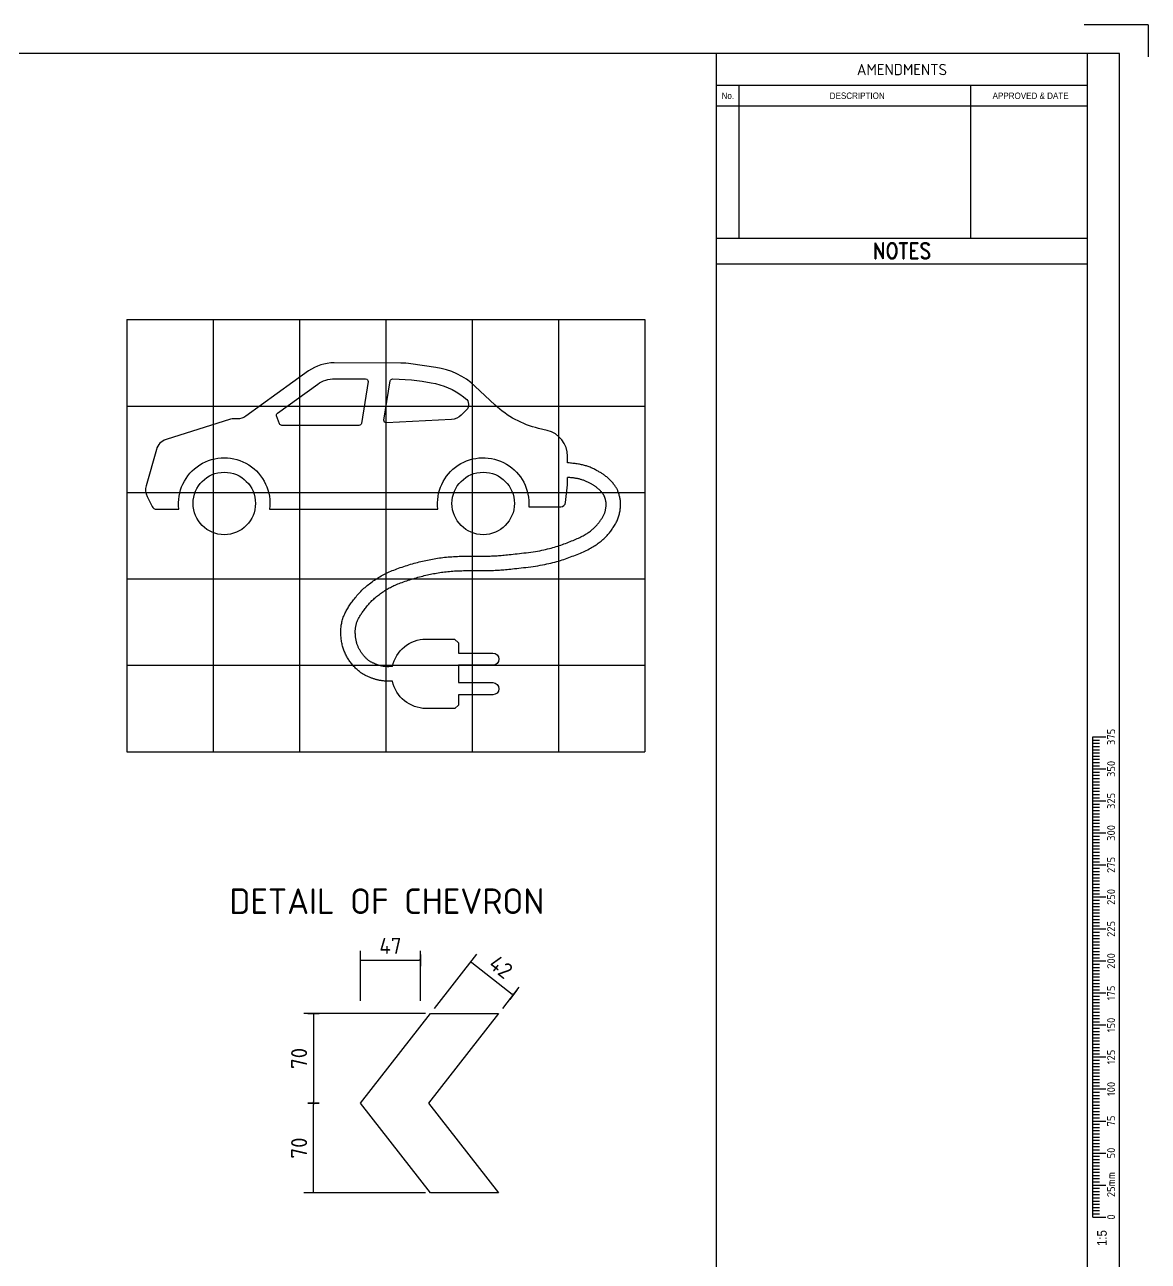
# Model space of a CAD drawing. Header units: millimetres. Extents: x 0 to 420, y 0 to 297.
# Drawn here: x 244.4 to 420, y 103.8 to 297 of the extents above; entities that cross this region are included whole.
import ezdxf
from ezdxf.enums import TextEntityAlignment as Align

# ---------------------------------------------------------------- set-up
doc = ezdxf.new("R2010")
doc.units = ezdxf.units.MM
doc.header["$MEASUREMENT"] = 0
doc.layers.get('DEFPOINTS').update_dxf_attribs({"true_color": 0x165788})
doc.layers.add('BLUE', color=7, linetype='Continuous', true_color=0x165788)
for name, color, linetype in [('L18', 4, 'Continuous'), ('L35', 3, 'Continuous'), ('L50', 7, 'Continuous'), ('NOTES', 1, 'Continuous'), ('TBLK18', 4, 'Continuous'), ('TBLK25', 1, 'Continuous'), ('TBLK35', 3, 'Continuous'), ('TBLK50', 7, 'Continuous')]:
    doc.layers.add(name, color=color, linetype=linetype)
doc.styles.add('HELV', font='helvs.shx')
doc.styles.add('HELVL', font='helvl', dxfattribs={"width": 0.8})
doc.styles.add('iso', font='iso3098b.shx')
doc.styles.add('ROMAND', font='romand')
doc.dimstyles.new('signsdim', dxfattribs={"dimtxt": 2.5, "dimasz": 0.2, "dimexe": 1.5, "dimexo": 2, "dimgap": 1, "dimtad": 1, "dimlfac": 5, "dimrnd": 1, "dimtxsty": 'iso', "dimblk": 'sgndim', "dimcen": 2.5, "dimse2": 1, "dimadec": 0, "dimazin": 0, "dimtfac": 1, "dimtix": 1, "dimtmove": 0, "dimatfit": 3, "dimfxl": 1, "dimarcsym": 0})

# ---------------------------------------------------------------- blocks, each defined once
blk = doc.blocks.new('A3BBLK')
at = {"layer": 'TBLK25'}
for q in [(410, 297), (420, 292)]:
    blk.add_line((420, 297), q, dxfattribs=at)
at = {"layer": 'TBLK50'}
for p, q in [((415.5, 292.5), (13, 292.5)), ((352.5, 4.5), (352.5, 292.5)), ((415.5, 4.5), (415.5, 292.5))]:
    blk.add_line(p, q, dxfattribs=at)
blk = doc.blocks.new('title block')
at = {"layer": 'TBLK25'}
for p, q in [((410.5, 287.5), (352.5, 287.5)), ((356.07, 263.6), (356.07, 287.5)), ((392.28, 263.6), (392.28, 287.5)), ((410.5, 284.3), (352.5, 284.3)), ((410.5, 263.6), (352.5, 263.6)), ((410.5, 259.6), (352.5, 259.6))]:
    blk.add_line(p, q, dxfattribs=at)
at = {"layer": 'TBLK35'}
blk.add_line((410.5, 57), (410.5, 292.5), dxfattribs=at)
blk.add_blockref('A3BBLK', (0, 0))
at = {"layer": 'TBLK18', "style": 'HELVL', "width": 0.9}
for s, p in [('No.', (354.29, 285.41)), ('DESCRIPTION', (374.51, 285.41)), ('APPROVED & DATE', (401.61, 285.41))]:
    blk.add_text(s, height=1, dxfattribs=at).set_placement(p, align=Align.CENTER)
at = {"layer": 'TBLK18', "style": 'iso'}
blk.add_attdef('MR_DIRECTORATE', text='', height=1.5, dxfattribs=at).set_placement((381.5, 67.12), align=Align.CENTER)
for tag, p in [('STREET_NAME', (355.51, 61.1)), ('SUBURB_POSTCODE', (388.49, 61.1)), ('TELEPHONE_NO.', (368.31, 58.84)), ('FAX_NO.', (393.56, 58.84))]:
    blk.add_attdef(tag, p, '', height=1.5, dxfattribs=at)
at = {"layer": 'TBLK25', "style": 'iso'}
blk.add_text('AMENDMENTS', height=1.75, dxfattribs=at).set_placement((381.5, 289.12), align=Align.CENTER)
at = {"layer": 'TBLK25', "style": 'ROMAND', "width": 0.85}
blk.add_text('NOTES', height=2.5, dxfattribs=at).set_placement((381.5, 260.44), align=Align.CENTER)
at = {"layer": 'TBLK25', "style": 'iso'}
for tag, height, p in [('MR_BRANCH', 2, (381.5, 64.2)), ('ROAD_SECTION', 1.75, (384.5, 29.16)), ('SLK', 1.75, (384.5, 26.11)), ('CHAINAGE', 1.75, (384.5, 19.21))]:
    blk.add_attdef(tag, text='', height=height, dxfattribs=at).set_placement(p, align=Align.CENTER)
for tag, p, height in [('FILE_NUMBER', (371.77, 53.24), 2.5), ('DESIGNED_/_DRAWN', (371.77, 48.49), 2), ('VERIFIED', (371.77, 43.49), 2), ('APPROVED', (371.77, 38.49), 2), ('LOCAL_AUTHORITY', (370.48, 16.73), 1.25)]:
    blk.add_attdef(tag, p, '', height=height, dxfattribs=at)
at = {"layer": 'TBLK35', "style": 'iso', "width": 0.9}
for tag, p in [('ROAD_PROJECT&NUMBER', (384.5, 32.23)), ('DRAWING_DESCRIPTION', (384.5, 22.29))]:
    blk.add_attdef(tag, text='', height=2.5, dxfattribs=at).set_placement(p, align=Align.CENTER)
at = {"layer": 'TBLK50', "style": 'iso'}
blk.add_attdef('DRG_NUMBER', (356.8, 6.02), '', height=5, dxfattribs=at)
blk = doc.blocks.new('sgndim')
for p, q in [((0, 0), (-1, 0)), ((0, 4.5), (0, -4.5))]:
    blk.add_line(p, q)
blk = doc.blocks.new('*D20')
at = {"layer": 'DEFPOINTS', "color": 0, "transparency": 16777216}
for p in [(309.02, 142.53), (289.53, 128.53), (298.08, 128.53)]:
    blk.add_point(p, dxfattribs=at)
at = {"layer": 'NOTES', "color": 0, "lineweight": -2, "transparency": 16777216}
for p, q in [((307.02, 142.53), (288.03, 142.53)), ((289.53, 142.33), (289.53, 128.73))]:
    blk.add_line(p, q, dxfattribs=at)
at = {"layer": 'NOTES', "color": 0, "lineweight": -2, "transparency": 16777216, "xscale": 0.2, "yscale": 0.2, "zscale": 0.2}
for p, rotation in [((289.53, 142.53), 90), ((289.53, 128.53), 270)]:
    blk.add_blockref('sgndim', p, dxfattribs=dict(at, rotation=rotation))
at = {"layer": 'NOTES', "color": 0, "transparency": 16777216, "insert": (287.28, 135.53), "char_height": 2.5, "attachment_point": 5, "rotation": 90, "style": 'iso'}
blk.add_mtext('70', dxfattribs=at)
blk = doc.blocks.new('*D21')
at = {"layer": 'DEFPOINTS', "color": 0, "transparency": 16777216}
for p in [(289.53, 128.53), (298.08, 128.53), (309.02, 114.53)]:
    blk.add_point(p, dxfattribs=at)
at = {"layer": 'NOTES', "color": 0, "lineweight": -2, "transparency": 16777216}
for p, q in [((289.53, 114.73), (289.53, 128.33)), ((307.02, 114.53), (288.03, 114.53))]:
    blk.add_line(p, q, dxfattribs=at)
at = {"layer": 'NOTES', "color": 0, "lineweight": -2, "transparency": 16777216, "xscale": 0.2, "yscale": 0.2, "zscale": 0.2}
for p, rotation in [((289.53, 128.53), 90), ((289.53, 114.53), 270)]:
    blk.add_blockref('sgndim', p, dxfattribs=dict(at, rotation=rotation))
at = {"layer": 'NOTES', "color": 0, "transparency": 16777216, "insert": (287.28, 121.53), "char_height": 2.5, "attachment_point": 5, "rotation": 90, "style": 'iso'}
blk.add_mtext('70', dxfattribs=at)
blk = doc.blocks.new('*D22')
at = {"layer": 'DEFPOINTS', "color": 0, "transparency": 16777216}
for p in [(320.75, 145.46), (307.21, 141.78), (317.87, 141.78)]:
    blk.add_point(p, dxfattribs=at)
at = {"layer": 'NOTES', "color": 0, "lineweight": -2, "transparency": 16777216}
for p, q in [((308.44, 143.35), (315.05, 151.81)), ((314.28, 150.51), (320.59, 145.58)), ((319.1, 143.35), (321.67, 146.64))]:
    blk.add_line(p, q, dxfattribs=at)
at = {"layer": 'NOTES', "color": 0, "lineweight": -2, "transparency": 16777216, "xscale": 0.2, "yscale": 0.2, "zscale": 0.2}
for p, rotation in [((314.13, 150.63), 142.0000000000004), ((320.75, 145.46), 322.0000000000005)]:
    blk.add_blockref('sgndim', p, dxfattribs=dict(at, rotation=rotation))
at = {"layer": 'NOTES', "color": 0, "transparency": 16777216, "insert": (318.82, 149.82), "char_height": 2.5, "attachment_point": 5, "rotation": 322, "style": 'iso'}
blk.add_mtext('42', dxfattribs=at)
blk = doc.blocks.new('*D23')
at = {"layer": 'DEFPOINTS', "color": 0, "transparency": 16777216}
for p in [(306.24, 150.85), (296.86, 142.53), (306.24, 142.53)]:
    blk.add_point(p, dxfattribs=at)
at = {"layer": 'NOTES', "color": 0, "lineweight": -2, "transparency": 16777216}
for p, q in [((296.86, 144.53), (296.86, 152.35)), ((297.06, 150.85), (306.04, 150.85)), ((306.24, 144.53), (306.24, 152.35))]:
    blk.add_line(p, q, dxfattribs=at)
at = {"layer": 'NOTES', "color": 0, "lineweight": -2, "transparency": 16777216, "xscale": 0.2, "yscale": 0.2, "zscale": 0.2, "rotation": 180}
blk.add_blockref('sgndim', (296.86, 150.85), dxfattribs=at)
at = {"layer": 'NOTES', "color": 0, "lineweight": -2, "transparency": 16777216, "xscale": 0.2, "yscale": 0.2, "zscale": 0.2}
blk.add_blockref('sgndim', (306.24, 150.85), dxfattribs=at)
at = {"layer": 'NOTES', "color": 0, "transparency": 16777216, "insert": (301.55, 153.1), "char_height": 2.5, "attachment_point": 5, "style": 'iso'}
blk.add_mtext('47', dxfattribs=at)
blk = doc.blocks.new('sca5_3')
at = {"layer": 'L18'}
for p, q in [((-4.15, 89), (-2.15, 89)), ((-4.15, 14), (-4.15, 89)), ((-4.15, 88.5), (-3.15, 88.5)), ((-4.15, 88), (-3.15, 88)), ((-4.15, 87.5), (-3.15, 87.5)), ((-4.15, 87), (-3.15, 87)), ((-4.15, 86.5), (-3.15, 86.5)), ((-4.15, 86), (-3.15, 86)), ((-4.15, 85.5), (-3.15, 85.5)), ((-4.15, 85), (-3.15, 85)), ((-4.15, 84.5), (-3.15, 84.5)), ((-4.15, 84), (-2.15, 84)), ((-4.15, 83.5), (-3.15, 83.5)), ((-4.15, 83), (-3.15, 83)), ((-4.15, 82.5), (-3.15, 82.5)), ((-4.15, 82), (-3.15, 82)), ((-4.15, 81.5), (-3.15, 81.5)), ((-4.15, 81), (-3.15, 81)), ((-4.15, 80.5), (-3.15, 80.5)), ((-4.15, 80), (-3.15, 80)), ((-4.15, 79.5), (-3.15, 79.5)), ((-4.15, 79), (-2.15, 79)), ((-4.15, 78.5), (-3.15, 78.5)), ((-4.15, 78), (-3.15, 78)), ((-4.15, 77.5), (-3.15, 77.5)), ((-4.15, 77), (-3.15, 77)), ((-4.15, 76.5), (-3.15, 76.5)), ((-4.15, 76), (-3.15, 76)), ((-4.15, 75.5), (-3.15, 75.5)), ((-4.15, 75), (-3.15, 75)), ((-4.15, 74.5), (-3.15, 74.5)), ((-4.15, 74), (-2.15, 74)), ((-4.15, 73.5), (-3.15, 73.5)), ((-4.15, 73), (-3.15, 73)), ((-4.15, 72.5), (-3.15, 72.5)), ((-4.15, 72), (-3.15, 72)), ((-4.15, 71.5), (-3.15, 71.5)), ((-4.15, 71), (-3.15, 71)), ((-4.15, 70.5), (-3.15, 70.5)), ((-4.15, 70), (-3.15, 70)), ((-4.15, 69.5), (-3.15, 69.5)), ((-4.15, 69), (-2.15, 69)), ((-4.15, 68.5), (-3.15, 68.5)), ((-4.15, 68), (-3.15, 68)), ((-4.15, 67.5), (-3.15, 67.5)), ((-4.15, 67), (-3.15, 67)), ((-4.15, 66.5), (-3.15, 66.5)), ((-4.15, 66), (-3.15, 66)), ((-4.15, 65.5), (-3.15, 65.5)), ((-4.15, 65), (-3.15, 65)), ((-4.15, 64.5), (-3.15, 64.5)), ((-4.15, 64), (-2.15, 64)), ((-4.15, 63.5), (-3.15, 63.5)), ((-4.15, 63), (-3.15, 63)), ((-4.15, 62.5), (-3.15, 62.5)), ((-4.15, 62), (-3.15, 62)), ((-4.15, 61.5), (-3.15, 61.5)), ((-4.15, 61), (-3.15, 61)), ((-4.15, 60.5), (-3.15, 60.5)), ((-4.15, 60), (-3.15, 60)), ((-4.15, 59.5), (-3.15, 59.5)), ((-4.15, 59), (-2.15, 59)), ((-4.15, 58.5), (-3.15, 58.5)), ((-4.15, 58), (-3.15, 58)), ((-4.15, 57.5), (-3.15, 57.5)), ((-4.15, 57), (-3.15, 57)), ((-4.15, 56.5), (-3.15, 56.5)), ((-4.15, 56), (-3.15, 56)), ((-4.15, 55.5), (-3.15, 55.5)), ((-4.15, 55), (-3.15, 55)), ((-4.15, 54.5), (-3.15, 54.5)), ((-4.15, 54), (-2.15, 54)), ((-4.15, 53.5), (-3.15, 53.5)), ((-4.15, 53), (-3.15, 53)), ((-4.15, 52.5), (-3.15, 52.5)), ((-4.15, 52), (-3.15, 52)), ((-4.15, 51.5), (-3.15, 51.5)), ((-4.15, 51), (-3.15, 51)), ((-4.15, 50.5), (-3.15, 50.5)), ((-4.15, 50), (-3.15, 50)), ((-4.15, 49.5), (-3.15, 49.5)), ((-4.15, 49), (-2.15, 49)), ((-4.15, 48.5), (-3.15, 48.5)), ((-4.15, 48), (-3.15, 48)), ((-4.15, 47.5), (-3.15, 47.5)), ((-4.15, 47), (-3.15, 47)), ((-4.15, 46.5), (-3.15, 46.5)), ((-4.15, 46), (-3.15, 46)), ((-4.15, 45.5), (-3.15, 45.5)), ((-4.15, 45), (-3.15, 45)), ((-4.15, 44.5), (-3.15, 44.5)), ((-4.15, 44), (-2.15, 44)), ((-4.15, 43.5), (-3.15, 43.5)), ((-4.15, 43), (-3.15, 43)), ((-4.15, 42.5), (-3.15, 42.5)), ((-4.15, 42), (-3.15, 42)), ((-4.15, 41.5), (-3.15, 41.5)), ((-4.15, 41), (-3.15, 41)), ((-4.15, 40.5), (-3.15, 40.5)), ((-4.15, 40), (-3.15, 40)), ((-4.15, 39.5), (-3.15, 39.5)), ((-4.15, 39), (-2.15, 39)), ((-4.15, 38.5), (-3.15, 38.5)), ((-4.15, 38), (-3.15, 38)), ((-4.15, 37.5), (-3.15, 37.5)), ((-4.15, 37), (-3.15, 37)), ((-4.15, 36.5), (-3.15, 36.5)), ((-4.15, 36), (-3.15, 36)), ((-4.15, 35.5), (-3.15, 35.5)), ((-4.15, 35), (-3.15, 35)), ((-4.15, 34.5), (-3.15, 34.5)), ((-4.15, 34), (-2.15, 34)), ((-4.15, 33.5), (-3.15, 33.5)), ((-4.15, 33), (-3.15, 33)), ((-4.15, 32.5), (-3.15, 32.5)), ((-4.15, 32), (-3.15, 32)), ((-4.15, 31.5), (-3.15, 31.5)), ((-4.15, 31), (-3.15, 31)), ((-4.15, 30.5), (-3.15, 30.5)), ((-4.15, 30), (-3.15, 30)), ((-4.15, 29.5), (-3.15, 29.5)), ((-4.15, 29), (-2.15, 29)), ((-4.15, 28.5), (-3.15, 28.5)), ((-4.15, 28), (-3.15, 28)), ((-4.15, 27.5), (-3.15, 27.5)), ((-4.15, 27), (-3.15, 27)), ((-4.15, 26.5), (-3.15, 26.5)), ((-4.15, 26), (-3.15, 26)), ((-4.15, 25.5), (-3.15, 25.5)), ((-4.15, 25), (-3.15, 25)), ((-4.15, 24.5), (-3.15, 24.5)), ((-4.15, 24), (-2.15, 24)), ((-4.15, 23.5), (-3.15, 23.5)), ((-4.15, 23), (-3.15, 23)), ((-4.15, 22.5), (-3.15, 22.5)), ((-4.15, 22), (-3.15, 22)), ((-4.15, 21.5), (-3.15, 21.5)), ((-4.15, 21), (-3.15, 21)), ((-4.15, 20.5), (-3.15, 20.5)), ((-4.15, 20), (-3.15, 20)), ((-4.15, 19.5), (-3.15, 19.5)), ((-4.15, 19), (-2.15, 19)), ((-4.15, 18.5), (-3.15, 18.5)), ((-4.15, 18), (-3.15, 18)), ((-4.15, 17.5), (-3.15, 17.5)), ((-4.15, 17), (-3.15, 17)), ((-4.15, 16.5), (-3.15, 16.5)), ((-4.15, 16), (-3.15, 16)), ((-4.15, 15.5), (-3.15, 15.5)), ((-4.15, 15), (-3.15, 15)), ((-4.15, 14.5), (-3.15, 14.5)), ((-4.15, 14), (-2.15, 14))]:
    blk.add_line(p, q, dxfattribs=at)
at = {"layer": 'L18', "style": 'iso'}
for s, p in [('375', (-0.68, 89)), ('350', (-0.68, 84)), ('325', (-0.68, 79)), ('300', (-0.68, 74)), ('275', (-0.68, 69)), ('250', (-0.68, 64)), ('225', (-0.68, 59)), ('200', (-0.68, 54)), ('175', (-0.68, 49)), ('150', (-0.68, 44)), ('125', (-0.68, 39)), ('100', (-0.68, 34)), ('75', (-0.68, 29)), ('50', (-0.68, 24)), ('0', (-0.68, 14))]:
    blk.add_text(s, height=1.25, rotation=90, dxfattribs=at).set_placement(p, align=Align.CENTER)
blk.add_text('25mm', height=1.25, rotation=90, dxfattribs=at).set_placement((-0.68, 17.11))
at = {"layer": 'L18', "style": 'HELV', "width": 0.85}
blk.add_text('1:5', height=1.5, rotation=90, dxfattribs=at).set_placement((-1.99, 11.95), align=Align.RIGHT)

msp = doc.modelspace()

# ---------------------------------------------------------------- linework, layer by layer
at = {"layer": 'L18', "linetype": 'Continuous'}
for p, q in [((260.3385, 250.9324), (341.3385, 250.9324)), ((260.3385, 250.9324), (260.3385, 183.4324)), ((341.3385, 250.9324), (341.3385, 183.4324)), ((260.3385, 237.4324), (341.3385, 237.4324)), ((260.3385, 223.9324), (341.3385, 223.9324)), ((260.3385, 210.4324), (341.3385, 210.4324)), ((260.3385, 196.9324), (341.3385, 196.9324)), ((260.3385, 183.4324), (341.3385, 183.4324))]:
    msp.add_line(p, q, dxfattribs=at)
at = {"layer": 'L35'}
msp.add_lwpolyline([(318.4601, 114.5342), (307.8003, 114.5342), (296.8623, 128.5342), (307.8003, 142.5342), (318.4601, 142.5342), (307.5221, 128.5342)], close=True, dxfattribs=at)
at = {"layer": 'L50', "linetype": 'Continuous'}
for p, q in [((273.8385, 250.9324), (273.8385, 183.4324)), ((287.3385, 250.9324), (287.3385, 183.4324)), ((300.8385, 250.9324), (300.8385, 183.4324)), ((314.3385, 250.9324), (314.3385, 183.4324)), ((327.8385, 250.9324), (327.8385, 183.4324))]:
    msp.add_line(p, q, dxfattribs=at)
at = {"layer": 'L50'}
for points in [[(329.2414, 228.5652), (329.2414, 229.5844, 0.3470307), (326.0594, 233.617), (324.708, 233.9401, -0.13009192), (317.9131, 237.5943), (314.7671, 240.5378, 0.15349883), (308.6519, 243.4732), (304.7482, 244.0349, 0.03495339), (303.1733, 244.1501), (292.7482, 244.1829, 0.15778618), (288.7689, 242.909), (278.9449, 235.8535, -0.15697849), (277.6256, 235.4288), (277.0278, 235.4288, 0.07587617), (276.5781, 235.3601), (266.4772, 232.2032, 0.25342768), (264.9753, 230.6588), (263.3655, 224.9547, 0.18686728), (263.5195, 223.3286), (264.3172, 221.734, 0.28401547), (264.9914, 221.3174), (268.4988, 221.3174, -1.13554936), (282.6653, 221.3174), (308.9692, 221.3174, -1.10686216), (323.1724, 221.6785), (328.1753, 221.6785, 0.38502341), (328.9254, 222.3566), (329.2033, 225.1074, 0.02517517), (329.2414, 225.8651), (329.2414, 226.2936)], [(301.8584, 196.7335, -0.3514784), (307.1131, 201.0412), (311.575, 201.0412), (312.1698, 200.4464), (312.1698, 198.8364), (317.5657, 198.8364, -1), (317.5657, 196.937), (312.1698, 196.937), (312.1698, 194.2283), (317.5657, 194.2283, -1), (317.5657, 192.3289), (312.1698, 192.3289), (312.1698, 190.7189), (311.6327, 190.1818), (307.1131, 190.1818, -0.35049294), (301.8623, 194.4708)]]:
    msp.add_lwpolyline(points, format="xyb", dxfattribs=at)
for points in [[(283.7608, 235.8946, -0.33742059), (283.8945, 236.3313), (290.1853, 240.8493, -0.15778618), (292.8381, 241.6986), (297.682, 241.6833, -0.46066773), (298.0529, 241.2467), (297.0065, 234.7256, -0.36834143), (296.6343, 234.4084), (284.5722, 234.4084, -0.31401646), (284.2186, 234.6547)], [(301.9191, 241.671), (304.8342, 241.5077, -0.02761493), (306.488, 241.323), (307.9257, 241.0815, -0.12326111), (312.9587, 238.8838), (313.3012, 238.6197, -0.4486271), (313.4279, 236.8223), (312.626, 236.0004, -0.18920297), (311.1198, 235.3209), (300.9371, 234.8134, -0.47681188), (300.5462, 235.2496), (301.5259, 241.3544, -0.38431953)]]:
    msp.add_lwpolyline(points, format="xyb", close=True, dxfattribs=at)
for points in [[(301.8584, 196.7335), (301.5635, 196.7253), (301.3191, 196.7211), (301.1184, 196.7206), (300.9545, 196.7233), (300.8206, 196.7288), (300.7098, 196.7366), (300.6153, 196.7462), (300.5303, 196.7573), (300.4489, 196.7694), (300.3697, 196.7825), (300.2925, 196.7967), (300.217, 196.8119), (300.1427, 196.8283), (300.0694, 196.8458), (299.9967, 196.8646), (299.9243, 196.8846), (299.852, 196.9059), (299.7792, 196.9286), (299.7056, 196.9527), (299.6308, 196.9784), (299.5544, 197.0056), (299.476, 197.0346), (299.3951, 197.0653), (299.3115, 197.0979), (299.2248, 197.1324), (299.1358, 197.1686), (299.0453, 197.2062), (298.9543, 197.245), (298.8636, 197.2848), (298.7741, 197.3254), (298.6867, 197.3664), (298.6022, 197.4076), (298.5214, 197.449), (298.4437, 197.4913), (298.3682, 197.5351), (298.2941, 197.5814), (298.2207, 197.6309), (298.1471, 197.6844), (298.0726, 197.7427), (297.9963, 197.8068), (297.9177, 197.8769), (297.8371, 197.9528), (297.7552, 198.0334), (297.6727, 198.1181), (297.5901, 198.2061), (297.5083, 198.2964), (297.4277, 198.3884), (297.349, 198.4812), (297.2728, 198.5741), (297.1992, 198.6672), (297.1279, 198.7606), (297.059, 198.8545), (296.9923, 198.949), (296.9278, 199.0444), (296.8654, 199.1407), (296.8051, 199.2382), (296.7467, 199.3369), (296.6903, 199.437), (296.636, 199.5385), (296.5839, 199.6416), (296.534, 199.7463), (296.4865, 199.8527), (296.4414, 199.9608), (296.3988, 200.0708), (296.3588, 200.1828), (296.3213, 200.2968), (296.2865, 200.4128), (296.2542, 200.5311), (296.2245, 200.6516), (296.1974, 200.7744), (296.1729, 200.8996), (296.1509, 201.0274), (296.1315, 201.1576), (296.1147, 201.2894), (296.1002, 201.4221), (296.0881, 201.5547), (296.0782, 201.6863), (296.0705, 201.8161), (296.065, 201.9431), (296.0614, 202.0665), (296.0598, 202.1857), (296.0604, 202.3013), (296.0635, 202.4141), (296.0691, 202.525), (296.0777, 202.635), (296.0895, 202.7449), (296.1046, 202.8556), (296.1234, 202.968), (296.146, 203.0828), (296.1724, 203.1997), (296.2028, 203.3181), (296.237, 203.4377), (296.2751, 203.558), (296.317, 203.6784), (296.3629, 203.7985), (296.4126, 203.9177), (296.4661, 204.0359), (296.5235, 204.1532), (296.5846, 204.2702), (296.6493, 204.3874), (296.7175, 204.5052), (296.7892, 204.6242), (296.8644, 204.7447), (296.9428, 204.8674), (297.0244, 204.9925), (297.1094, 205.1201), (297.1978, 205.2499), (297.2896, 205.3818), (297.385, 205.5157), (297.4841, 205.6513), (297.5868, 205.7885), (297.6933, 205.9272), (297.8037, 206.0671), (297.9178, 206.2077), (298.0354, 206.3485), (298.1564, 206.4889), (298.2806, 206.6283), (298.4079, 206.7662), (298.5382, 206.902), (298.6711, 207.0351), (298.8067, 207.1652), (298.945, 207.2925), (299.0863, 207.4173), (299.2306, 207.5401), (299.3781, 207.6613), (299.529, 207.7813), (299.6835, 207.9005), (299.8417, 208.0192), (300.0036, 208.1379), (300.169, 208.2559), (300.3372, 208.3728), (300.5079, 208.4881), (300.6805, 208.601), (300.8545, 208.7112), (301.0296, 208.8179), (301.2051, 208.9207), (301.3808, 209.0192), (301.5578, 209.1139), (301.7369, 209.2053), (301.9195, 209.2941), (302.1065, 209.381), (302.2993, 209.4666), (302.4988, 209.5515), (302.7062, 209.6364), (302.9223, 209.7219), (303.1463, 209.8076), (303.3773, 209.8934), (303.6142, 209.9788), (303.856, 210.0636), (304.1015, 210.1474), (304.3498, 210.2299), (304.5998, 210.3109), (304.8505, 210.3899), (305.1016, 210.4669), (305.3526, 210.5418), (305.6034, 210.6145), (305.8535, 210.685), (306.1026, 210.7531), (306.3504, 210.8188), (306.5966, 210.882), (306.841, 210.9427), (307.0839, 211.0009), (307.3257, 211.0566), (307.5667, 211.11), (307.8074, 211.1611), (308.0481, 211.2101), (308.2894, 211.257), (308.5315, 211.3018), (308.7749, 211.3447), (309.0198, 211.3856), (309.2663, 211.4244), (309.5145, 211.461), (309.7647, 211.4953), (310.0169, 211.5273), (310.2715, 211.5569), (310.5284, 211.584), (310.788, 211.6085), (311.0505, 211.6305), (311.3161, 211.6501), (311.5854, 211.6674), (311.8585, 211.6824), (312.1358, 211.6953), (312.4177, 211.706), (312.7043, 211.7147), (312.9959, 211.7215), (313.2913, 211.7267), (313.5894, 211.7303), (313.8887, 211.7328), (314.188, 211.7343), (314.486, 211.735), (314.7815, 211.7353), (315.073, 211.7354), (315.3596, 211.7354), (315.6408, 211.7356), (315.9163, 211.7361), (316.186, 211.7371), (316.4495, 211.7387), (316.7066, 211.7412), (316.9571, 211.7446), (317.2007, 211.7491), (317.4376, 211.755), (317.6692, 211.7623), (317.8972, 211.7712), (318.1234, 211.7818), (318.3497, 211.7944), (318.5777, 211.8091), (318.8092, 211.8261), (319.0461, 211.8455), (319.29, 211.8674), (319.5421, 211.8917), (319.8036, 211.9183), (320.0756, 211.947), (320.3591, 211.9776), (320.6555, 212.01), (320.9657, 212.044), (321.2909, 212.0795), (321.6316, 212.1163), (321.9856, 212.1547), (322.3501, 212.1951), (322.7223, 212.2377), (323.0993, 212.283), (323.4783, 212.3311), (323.8565, 212.3824), (324.2311, 212.4373), (324.5997, 212.496), (324.9612, 212.5582), (325.3154, 212.6236), (325.6616, 212.6919), (325.9995, 212.7628), (326.3285, 212.836), (326.6481, 212.9111), (326.9579, 212.9878), (327.2576, 213.0659), (327.5484, 213.1455), (327.8315, 213.2268), (328.1082, 213.3099), (328.3798, 213.3952), (328.6477, 213.4826), (328.9133, 213.5726), (329.1777, 213.6652), (329.4421, 213.7606), (329.706, 213.8584), (329.9687, 213.9584), (330.2296, 214.06), (330.4879, 214.1629), (330.7429, 214.2666), (330.9939, 214.3709), (331.2402, 214.4754), (331.4811, 214.5796), (331.7164, 214.6837), (331.9456, 214.788), (332.1686, 214.8926), (332.385, 214.9976), (332.5945, 215.1034), (332.7969, 215.2101), (332.9918, 215.3179), (333.1791, 215.4269), (333.3593, 215.5372), (333.533, 215.6489), (333.701, 215.7618), (333.8638, 215.876), (334.022, 215.9914), (334.1764, 216.1082), (334.3276, 216.2263), (334.476, 216.3456), (334.6216, 216.4664), (334.7642, 216.5886), (334.9034, 216.7123), (335.0391, 216.8376), (335.171, 216.9647), (335.2989, 217.0935), (335.4224, 217.2241), (335.5416, 217.3567), (335.6567, 217.4911), (335.768, 217.6273), (335.876, 217.7652), (335.9812, 217.9047), (336.0838, 218.0457), (336.1843, 218.1882), (336.2832, 218.3321), (336.3805, 218.4772), (336.4761, 218.6235), (336.5692, 218.7707), (336.6593, 218.9188), (336.7459, 219.0674), (336.8283, 219.2166), (336.9061, 219.3661), (336.9786, 219.5157), (337.0455, 219.6655), (337.1069, 219.8155), (337.1631, 219.9662), (337.2145, 220.1179), (337.2613, 220.2708), (337.304, 220.4254), (337.3428, 220.5819), (337.378, 220.7407), (337.4099, 220.9018), (337.4385, 221.0645), (337.4635, 221.2276), (337.4847, 221.3902), (337.5021, 221.5511), (337.5155, 221.7094), (337.5247, 221.864), (337.5295, 222.0138), (337.5298, 222.1582), (337.5258, 222.2977), (337.5176, 222.4333), (337.5054, 222.5661), (337.4893, 222.6969), (337.4695, 222.8267), (337.4461, 222.9566), (337.4193, 223.0874), (337.3894, 223.2198), (337.3565, 223.3531), (337.321, 223.4862), (337.2833, 223.6181), (337.2437, 223.7478), (337.2024, 223.8741), (337.1599, 223.9961), (337.1163, 224.1127), (337.072, 224.2233), (337.0263, 224.3287), (336.9785, 224.4302), (336.9278, 224.5291), (336.8737, 224.6267), (336.8152, 224.7243), (336.7517, 224.8233), (336.6825, 224.9248), (336.6071, 225.0298), (336.5256, 225.1381), (336.4384, 225.249), (336.346, 225.3618), (336.2487, 225.4759), (336.1471, 225.5906), (336.0413, 225.7053), (335.932, 225.8194), (335.8195, 225.9322), (335.7045, 226.0431), (335.588, 226.1513), (335.4706, 226.2564), (335.3533, 226.3576), (335.2367, 226.4542), (335.1218, 226.5457), (335.0093, 226.6314), (334.8997, 226.711), (334.7923, 226.7852), (334.686, 226.8552), (334.5798, 226.9222), (334.4726, 226.9872), (334.3634, 227.0514), (334.2512, 227.116), (334.1348, 227.182), (334.0135, 227.2503), (333.8876, 227.3204), (333.7574, 227.3916), (333.6235, 227.4633), (333.4864, 227.5346), (333.3466, 227.6049), (333.2045, 227.6734), (333.0606, 227.7394), (332.9154, 227.8023), (332.7689, 227.8621), (332.6214, 227.9188), (332.4727, 227.9725), (332.3232, 228.0233), (332.1727, 228.0713), (332.0214, 228.1166), (331.8694, 228.1592), (331.7166, 228.1992), (331.5627, 228.2368), (331.4071, 228.272), (331.2492, 228.305), (331.0887, 228.3359), (330.9249, 228.3649), (330.7573, 228.392), (330.5853, 228.4173), (330.4089, 228.4411), (330.2289, 228.4634), (330.0464, 228.4844), (329.8628, 228.5042), (329.6792, 228.523), (329.4969, 228.5409), (329.317, 228.5581), (329.2414, 228.5652)], [(301.8623, 194.4708), (301.541, 194.4625), (301.2643, 194.4594), (301.0263, 194.4609), (300.8215, 194.4667), (300.6441, 194.476), (300.4883, 194.4884), (300.3485, 194.5032), (300.219, 194.5201), (300.0948, 194.5384), (299.9748, 194.5581), (299.8585, 194.5792), (299.7456, 194.6017), (299.6356, 194.6256), (299.5281, 194.651), (299.4229, 194.6778), (299.3193, 194.706), (299.2172, 194.7357), (299.1158, 194.767), (299.0145, 194.7998), (298.9128, 194.8345), (298.81, 194.8709), (298.7055, 194.9093), (298.5988, 194.9498), (298.4891, 194.9924), (298.3762, 195.0373), (298.2603, 195.0844), (298.142, 195.1339), (298.0219, 195.1856), (297.9005, 195.2397), (297.7784, 195.2962), (297.6563, 195.355), (297.5345, 195.4163), (297.4136, 195.48), (297.2935, 195.5469), (297.1738, 195.6175), (297.0543, 195.6925), (296.9348, 195.7726), (296.8149, 195.8583), (296.6945, 195.9504), (296.5732, 196.0496), (296.451, 196.1561), (296.3284, 196.2692), (296.206, 196.3878), (296.0846, 196.5109), (295.9648, 196.6374), (295.8473, 196.7663), (295.7327, 196.8964), (295.6219, 197.0267), (295.5152, 197.1563), (295.4125, 197.2856), (295.3136, 197.415), (295.2182, 197.545), (295.126, 197.6759), (295.0367, 197.8085), (294.95, 197.943), (294.8656, 198.0799), (294.7834, 198.2198), (294.7034, 198.3626), (294.6259, 198.5083), (294.5511, 198.6568), (294.4792, 198.8082), (294.4104, 198.9625), (294.3449, 199.1195), (294.283, 199.2793), (294.2249, 199.4419), (294.1705, 199.607), (294.1199, 199.7745), (294.0732, 199.9442), (294.0304, 200.1159), (293.9914, 200.2895), (293.9563, 200.4647), (293.9251, 200.6413), (293.8978, 200.8192), (293.8742, 200.9978), (293.8543, 201.1764), (293.8378, 201.3545), (293.8247, 201.5315), (293.8146, 201.7067), (293.8075, 201.8796), (293.8033, 202.0495), (293.8017, 202.216), (293.8033, 202.3801), (293.8083, 202.5426), (293.8172, 202.7045), (293.8305, 202.8669), (293.8484, 203.0307), (293.8715, 203.1971), (293.9002, 203.3669), (293.9347, 203.5408), (293.9749, 203.7181), (294.0208, 203.8977), (294.072, 204.0783), (294.1284, 204.2588), (294.1897, 204.4381), (294.2558, 204.6151), (294.3265, 204.7886), (294.4015, 204.9577), (294.4806, 205.1229), (294.5636, 205.2846), (294.65, 205.4435), (294.7397, 205.6002), (294.8323, 205.7553), (294.9275, 205.9094), (295.0252, 206.0631), (295.125, 206.217), (295.2273, 206.3713), (295.3325, 206.5264), (295.441, 206.6826), (295.5532, 206.8401), (295.6695, 206.9993), (295.7903, 207.1604), (295.916, 207.3236), (296.0469, 207.4892), (296.1828, 207.6564), (296.3235, 207.8245), (296.4686, 207.9926), (296.6179, 208.1601), (296.7711, 208.326), (296.928, 208.4895), (297.0881, 208.6499), (297.2513, 208.8065), (297.4177, 208.9596), (297.5873, 209.1097), (297.7603, 209.257), (297.9367, 209.4021), (298.1167, 209.5453), (298.3003, 209.6872), (298.4876, 209.8281), (298.6787, 209.9683), (298.8733, 210.1073), (299.0708, 210.2447), (299.2709, 210.3799), (299.4731, 210.5122), (299.6771, 210.6412), (299.8823, 210.7663), (300.0885, 210.8868), (300.2952, 211.0025), (300.5033, 211.1138), (300.7137, 211.2211), (300.9272, 211.3252), (301.1448, 211.4266), (301.3673, 211.5259), (301.5956, 211.6237), (301.8307, 211.7206), (302.0732, 211.817), (302.3224, 211.9129), (302.5773, 212.008), (302.8371, 212.102), (303.1007, 212.1947), (303.3673, 212.2859), (303.6359, 212.3753), (303.9055, 212.4626), (304.1753, 212.5477), (304.445, 212.6305), (304.7143, 212.7109), (304.9831, 212.7889), (305.2509, 212.8644), (305.5177, 212.9374), (305.7832, 213.0077), (306.0472, 213.0755), (306.3095, 213.1405), (306.5704, 213.203), (306.8305, 213.2629), (307.0901, 213.3203), (307.3496, 213.3754), (307.6096, 213.4283), (307.8704, 213.4789), (308.1325, 213.5274), (308.3962, 213.5738), (308.6618, 213.6181), (308.9293, 213.6602), (309.1987, 213.6999), (309.4702, 213.7372), (309.7438, 213.7719), (310.0197, 213.8041), (310.2979, 213.8335), (310.5785, 213.8601), (310.8616, 213.8839), (311.1475, 213.9051), (311.4362, 213.9238), (311.728, 213.94), (312.0229, 213.9538), (312.3211, 213.9654), (312.6228, 213.9747), (312.9279, 213.9821), (313.2353, 213.9876), (313.5436, 213.9915), (313.8516, 213.9942), (314.1578, 213.9958), (314.461, 213.9966), (314.7599, 213.9969), (315.053, 213.997), (315.3393, 213.997), (315.6184, 213.9972), (315.8901, 213.9976), (316.1543, 213.9986), (316.4109, 214.0001), (316.6597, 214.0023), (316.9005, 214.0055), (317.1332, 214.0097), (317.358, 214.0151), (317.5766, 214.0218), (317.791, 214.0301), (318.0034, 214.0401), (318.2156, 214.052), (318.4299, 214.0659), (318.6482, 214.0821), (318.8727, 214.1006), (319.1051, 214.1217), (319.3466, 214.1451), (319.5981, 214.1708), (319.8606, 214.1986), (320.1348, 214.2283), (320.4218, 214.2597), (320.7225, 214.2927), (321.0377, 214.327), (321.3678, 214.3627), (321.7104, 214.3999), (322.0626, 214.4388), (322.4213, 214.4798), (322.7837, 214.523), (323.1466, 214.5687), (323.5071, 214.6173), (323.8624, 214.6689), (324.2097, 214.7237), (324.5486, 214.7816), (324.8787, 214.8422), (325.2001, 214.9053), (325.5123, 214.9706), (325.8154, 215.0378), (326.109, 215.1067), (326.393, 215.177), (326.6676, 215.2485), (326.9337, 215.3213), (327.1927, 215.3956), (327.446, 215.4718), (327.6949, 215.5499), (327.9408, 215.6303), (328.1849, 215.7131), (328.4288, 215.7986), (328.6732, 215.8869), (328.9176, 215.9776), (329.161, 216.0702), (329.4024, 216.1642), (329.6407, 216.259), (329.875, 216.3542), (330.1042, 216.4492), (330.3273, 216.5435), (330.5435, 216.6367), (330.7524, 216.7288), (330.9541, 216.8201), (331.1482, 216.9107), (331.3348, 217.0007), (331.5136, 217.0903), (331.6846, 217.1797), (331.8475, 217.269), (332.0025, 217.3584), (332.1501, 217.4479), (332.2909, 217.5377), (332.4257, 217.6277), (332.5551, 217.718), (332.6799, 217.8087), (332.8008, 217.8998), (332.9184, 217.9915), (333.0333, 218.0837), (333.1455, 218.1766), (333.255, 218.2702), (333.3616, 218.3648), (333.4652, 218.4605), (333.5658, 218.5573), (333.6632, 218.6555), (333.7573, 218.755), (333.8481, 218.8561), (333.9357, 218.9585), (334.0205, 219.0622), (334.1026, 219.167), (334.1824, 219.2727), (334.26, 219.3791), (334.3357, 219.4863), (334.4098, 219.5938), (334.4823, 219.7017), (334.5531, 219.8096), (334.6215, 219.9172), (334.6872, 220.024), (334.7497, 220.1299), (334.8086, 220.2345), (334.8635, 220.3375), (334.9138, 220.4385), (334.9594, 220.5373), (335.0004, 220.6344), (335.0372, 220.7304), (335.0702, 220.826), (335.0998, 220.9215), (335.1265, 221.0178), (335.1504, 221.1153), (335.1722, 221.2148), (335.192, 221.3163), (335.2099, 221.4194), (335.2257, 221.5229), (335.2394, 221.6259), (335.2508, 221.7274), (335.2597, 221.8264), (335.2662, 221.9218), (335.2701, 222.0127), (335.2713, 222.0985), (335.2698, 222.1798), (335.2658, 222.2577), (335.2592, 222.3333), (335.25, 222.4076), (335.2384, 222.4817), (335.2245, 222.5567), (335.2081, 222.6335), (335.1895, 222.713), (335.1691, 222.7942), (335.1471, 222.8761), (335.124, 222.9573), (335.1001, 223.0366), (335.076, 223.113), (335.0519, 223.1852), (335.0283, 223.252), (335.0054, 223.3126), (334.9825, 223.3681), (334.9589, 223.42), (334.9336, 223.4696), (334.906, 223.5186), (334.8751, 223.5684), (334.8403, 223.6203), (334.8005, 223.676), (334.7553, 223.7366), (334.7048, 223.8016), (334.6493, 223.8704), (334.5894, 223.9423), (334.5253, 224.0165), (334.4575, 224.0924), (334.3862, 224.1693), (334.312, 224.2464), (334.2352, 224.3231), (334.1564, 224.3989), (334.076, 224.4733), (333.9946, 224.5459), (333.9128, 224.6161), (333.8311, 224.6836), (333.7501, 224.7478), (333.6702, 224.8083), (333.5919, 224.8649), (333.5143, 224.9181), (333.4368, 224.9689), (333.3582, 225.0181), (333.2778, 225.0666), (333.1947, 225.1153), (333.108, 225.1651), (333.0167, 225.2168), (332.9202, 225.271), (332.8191, 225.3273), (332.7142, 225.3848), (332.6062, 225.4428), (332.496, 225.5006), (332.3843, 225.5573), (332.2719, 225.6122), (332.1597, 225.6645), (332.0481, 225.7136), (331.9372, 225.7595), (331.8265, 225.8026), (331.7157, 225.8429), (331.6045, 225.8808), (331.4927, 225.9164), (331.3797, 225.9499), (331.2655, 225.9816), (331.1496, 226.0116), (331.032, 226.04), (330.9129, 226.0669), (330.7922, 226.0921), (330.67, 226.1158), (330.5465, 226.138), (330.4215, 226.1586), (330.2952, 226.1777), (330.1671, 226.1954), (330.0347, 226.2121), (329.895, 226.2283), (329.7448, 226.2444), (329.5812, 226.261), (329.4011, 226.2785), (329.2414, 226.2936)]]:
    msp.add_lwpolyline(points, dxfattribs=at)
for centre in [(275.582, 222.2202), (316.0524, 222.2202)]:
    msp.add_circle(centre, 4.879, dxfattribs=at)

# ---------------------------------------------------------------- block references
at = {"color": 1}
msp.add_blockref('title block', (0, 0), dxfattribs=at)
at = {"layer": 'BLUE'}
msp.add_blockref('sca5_3', (415.5, 96.75), dxfattribs=at)

# ---------------------------------------------------------------- texts
at = {"layer": 'NOTES', "style": 'iso'}
msp.add_text('DETAIL OF CHEVRON', height=4, dxfattribs=at).set_placement((325.6232, 158.0863), align=Align.RIGHT)

# ---------------------------------------------------------------- dimensions: what is measured, and where the dimension line sits
at = {"layer": 'NOTES'}
dim = msp.add_linear_dim(base=(306.2378, 150.847), p1=(296.8623, 142.5342), p2=(306.2378, 142.5342), dimstyle='signsdim', override={"dimse2": 0}, dxfattribs=at)
dim.commit()
dim.dimension.update_dxf_attribs({"geometry": '*D23', "text_midpoint": (301.5501, 153.097)})
dim = msp.add_linear_dim(base=(320.7458, 145.4597), p1=(307.2081, 141.7761), p2=(317.8678, 141.7761), angle=142, dimstyle='signsdim', override={"dimse2": 0}, dxfattribs=at)
dim.commit()
dim.dimension.update_dxf_attribs({"geometry": '*D22', "text_midpoint": (318.8214, 149.8185)})
for p1, picture, middle in [((309.0222, 142.5342), '*D20', (287.2811, 135.5342)), ((309.0222, 114.5342), '*D21', (287.2811, 121.5342))]:
    dim = msp.add_linear_dim(base=(289.5311, 128.5342), p1=p1, p2=(298.0842, 128.5342), angle=90, dimstyle='signsdim', dxfattribs=at)
    dim.commit()
    dim.dimension.update_dxf_attribs({"geometry": picture, "text_midpoint": middle})

doc.saveas('drawing.dxf')
